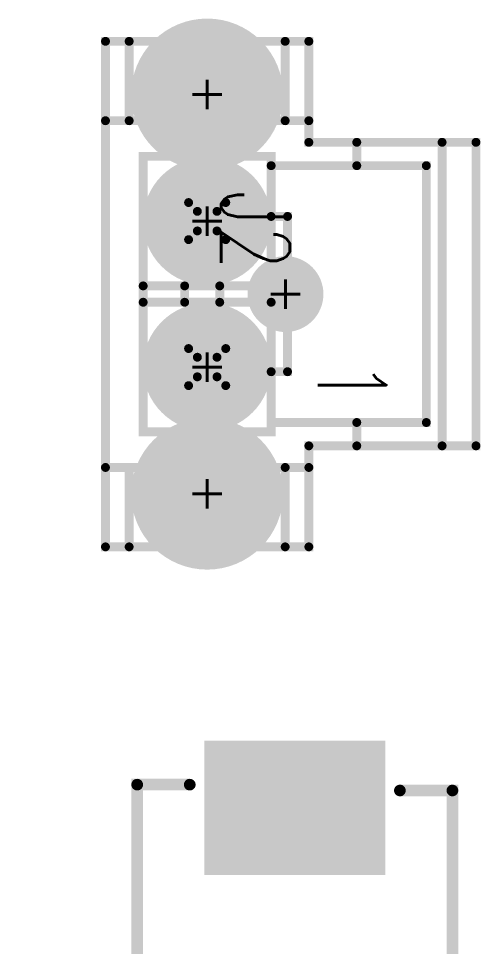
# Model space of a CAD drawing. Extents: x -711 to 95, y -82 to 290.
# Drawn here: x -595.23 to -587.32, y 140.32 to 156.22 of the extents above; entities that cross this region are included whole.
import ezdxf

# ---------------------------------------------------------------- set-up
doc = ezdxf.new("R2010")
doc.units = 0
for name, color, linetype in [('DRIL_NPLTE_THRU_01', 96, 'CONTINUOUS'), ('DRIL_NPLTE_THRU_02', 255, 'CONTINUOUS'), ('DRIL_NPLTE_THRU_03', 3, 'CONTINUOUS'), ('DRIL_NPLTE_THRU_04', 136, 'CONTINUOUS'), ('DRIL_NPLTE_THRU_05', 176, 'CONTINUOUS'), ('DRIL_NPLTE_THRU_06', 16, 'CONTINUOUS'), ('DRIL_PLTE_THRU_01', 96, 'CONTINUOUS'), ('DRIL_PLTE_THRU_02', 255, 'CONTINUOUS'), ('DRIL_PLTE_THRU_03', 3, 'CONTINUOUS'), ('DRIL_PLTE_THRU_04', 136, 'CONTINUOUS'), ('DRIL_PLTE_THRU_05', 176, 'CONTINUOUS'), ('DRIL_PLTE_THRU_06', 16, 'CONTINUOUS'), ('DRIL_SYMBOL', 2, 'CONTINUOUS'), ('PADS_BOT', 1, 'CONTINUOUS'), ('PADS_INNER', 3, 'CONTINUOUS'), ('PADS_TOP', 3, 'CONTINUOUS'), ('PADS_XR_02', 253, 'CONTINUOUS'), ('PADS_XR_03', 96, 'CONTINUOUS'), ('PADS_XR_21', 3, 'CONTINUOUS'), ('PADS_XR_22', 16, 'CONTINUOUS'), ('PADS_XR_23', 136, 'CONTINUOUS'), ('PADS_XR_27', 3, 'CONTINUOUS'), ('PADS_XR_28', 56, 'CONTINUOUS'), ('PADS_XR_30', 4, 'CONTINUOUS'), ('PART_NAME_26', 255, 'CONTINUOUS'), ('PART_NAME_27', 3, 'CONTINUOUS'), ('PART_TOP_2DLINE_26', 255, 'CONTINUOUS'), ('PART_TOP_2DLINE_27', 3, 'CONTINUOUS'), ('PART_TOP_COPPER_26', 255, 'CONTINUOUS'), ('PART_TOP_TEXT_26', 255, 'CONTINUOUS')]:
    doc.layers.add(name, color=color, linetype=linetype)
doc.styles.add('W0$1524', font='simplex', dxfattribs={"width": 0.75})
doc.styles.add('W0$2032', font='simplex', dxfattribs={"width": 0.75})

# ---------------------------------------------------------------- blocks, each defined once
blk = doc.blocks.new('SMOOTH_0$1524')
at = {"const_width": 0.0762}
blk.add_lwpolyline([(-0.0381, 0, 1), (0.0381, 0, 1)], format="xyb", close=True, dxfattribs=at)
blk = doc.blocks.new('PART_BODY_TOP_85')
at = {"layer": 'PART_TOP_2DLINE_26', "const_width": 0.152}
for points in [[(3, 1.3), (3, 1.6), (-3, 1.6), (-3, 1.3)], [(3, -1.3), (3, -1.6), (-3, -1.6), (-3, -1.3)]]:
    blk.add_lwpolyline(points, dxfattribs=at)
at = {"layer": 'PART_TOP_2DLINE_27', "const_width": 0.152}
for points in [[(-3, -1.6), (-3, 1.6), (3, 1.6), (3, -1.6), (-3, -1.6)], [(-3, -1.6), (-3, 1.6)], [(-2.9, -1.6), (-2.9, 1.6)], [(-2.8, -1.6), (-2.8, 1.6)], [(-2.7, -1.6), (-2.7, 1.6)], [(-2.6, -1.6), (-2.6, 1.6)], [(-2.5, -1.6), (-2.5, 1.6)], [(-2.4, -1.6), (-2.4, 1.6)], [(-2.3, -1.6), (-2.3, 1.6)]]:
    blk.add_lwpolyline(points, dxfattribs=at)
at = {"layer": 'PART_TOP_COPPER_26', "const_width": 0.152}
blk.add_lwpolyline([(-1.143, 1.587), (-0.826, 1.587), (-0.826, -1.587), (-1.143, -1.587)], close=True, dxfattribs=at)
blk.add_lwpolyline([(-3.548, -1.5, 1), (-3.451, -1.5, 1)], format="xyb", close=True, dxfattribs=at)
at = {"layer": 'PART_TOP_2DLINE_26'}
for p in [(-3, 1.6), (3, 1.6), (-3, 1.3), (3, 1.3), (-3, -1.3), (3, -1.3), (-3, -1.6), (3, -1.6)]:
    blk.add_blockref('SMOOTH_0$1524', p, dxfattribs=at)
at = {"layer": 'PART_TOP_2DLINE_27'}
for p in [(-3, 1.6), (-3, 1.6), (-2.9, 1.6), (-2.8, 1.6), (-2.7, 1.6), (-2.6, 1.6), (-2.5, 1.6), (-2.4, 1.6), (-2.3, 1.6), (3, 1.6), (-3, -1.6), (-3, -1.6), (-3, -1.6), (-2.9, -1.6), (-2.8, -1.6), (-2.7, -1.6), (-2.6, -1.6), (-2.5, -1.6), (-2.4, -1.6), (-2.3, -1.6), (3, -1.6)]:
    blk.add_blockref('SMOOTH_0$1524', p, dxfattribs=at)
at = {"layer": 'PART_TOP_COPPER_26'}
for p in [(-1.143, 1.587), (-0.826, 1.587), (-1.143, -1.587), (-0.826, -1.587)]:
    blk.add_blockref('SMOOTH_0$1524', p, dxfattribs=at)
blk = doc.blocks.new('DRIL_HOLE_0')
blk.add_lwpolyline([(0, 0, 1), (0, 0, 1)], format="xyb", close=True)
blk = doc.blocks.new('PAD_0')
blk.add_lwpolyline([(0, 0, 1), (0, 0, 1)], format="xyb", close=True)
blk = doc.blocks.new('PAD_2')
at = {"const_width": 2.25}
blk.add_lwpolyline([(-1.15, 0), (1.15, 0)], dxfattribs=at)
blk = doc.blocks.new('STK_TOP_35')
at = {"layer": 'DRIL_NPLTE_THRU_01'}
blk.add_blockref('DRIL_HOLE_0', (0, 0), dxfattribs=at)
at = {"layer": 'DRIL_NPLTE_THRU_02'}
blk.add_blockref('DRIL_HOLE_0', (0, 0), dxfattribs=at)
at = {"layer": 'DRIL_NPLTE_THRU_03'}
blk.add_blockref('DRIL_HOLE_0', (0, 0), dxfattribs=at)
at = {"layer": 'DRIL_NPLTE_THRU_04'}
blk.add_blockref('DRIL_HOLE_0', (0, 0), dxfattribs=at)
at = {"layer": 'DRIL_NPLTE_THRU_05'}
blk.add_blockref('DRIL_HOLE_0', (0, 0), dxfattribs=at)
at = {"layer": 'DRIL_NPLTE_THRU_06'}
blk.add_blockref('DRIL_HOLE_0', (0, 0), dxfattribs=at)
at = {"layer": 'PADS_BOT'}
blk.add_blockref('PAD_0', (0, 0), dxfattribs=at)
at = {"layer": 'PADS_INNER'}
blk.add_blockref('PAD_0', (0, 0), dxfattribs=at)
at = {"layer": 'PADS_TOP'}
blk.add_blockref('PAD_2', (0, 0), dxfattribs=at)
at = {"layer": 'PADS_XR_27'}
blk.add_blockref('PAD_0', (0, 0), dxfattribs=at)
blk = doc.blocks.new('SYM_TOP_29')
for name, p in [('PART_BODY_TOP_85', (0, 0)), ('STK_TOP_35', (-2.44983, 0)), ('STK_TOP_35', (2.44983, 0))]:
    blk.add_blockref(name, p)
blk = doc.blocks.new('PART_TOP_11')
blk.add_blockref('SYM_TOP_29', (0, 0))
at = {"layer": 'PART_NAME_26', "style": 'W0$1524', "width": 0.75}
blk.add_text('C12', height=1.1735, dxfattribs=at).set_placement((-2.1, -0.433))
at = {"layer": 'PART_NAME_27', "style": 'W0$1524', "width": 0.75}
blk.add_text('C12', height=1.1735, dxfattribs=at).set_placement((-2.1, -0.433))
blk = doc.blocks.new('SMOOTH_0$1998133333')
at = {"const_width": 0.0999}
blk.add_lwpolyline([(-0.05, 0, 1), (0.05, 0, 1)], format="xyb", close=True, dxfattribs=at)
blk = doc.blocks.new('PART_BODY_TOP_83')
at = {"layer": 'PART_TOP_2DLINE_26', "const_width": 0.2}
for points in [[(4.096, 1.798), (4.096, 2.697), (-3.996, 2.697), (-3.996, 1.798)], [(-3.996, -1.798), (-3.996, -2.697), (3.996, -2.697), (3.996, -1.798)]]:
    blk.add_lwpolyline(points, dxfattribs=at)
at = {"layer": 'PART_TOP_2DLINE_27', "const_width": 0.2}
for points in [[(4.096, 1.798), (4.096, 2.697), (-3.996, 2.697), (-3.996, 1.798)], [(-3.996, -1.798), (-3.996, -2.697), (3.996, -2.697), (3.996, -1.798)]]:
    blk.add_lwpolyline(points, dxfattribs=at)
at = {"layer": 'PART_TOP_2DLINE_26'}
for p in [(-3.996, 2.697), (4.096, 2.697), (-3.996, 1.798), (4.096, 1.798), (-3.996, -1.798), (3.996, -1.798), (-3.996, -2.697), (3.996, -2.697)]:
    blk.add_blockref('SMOOTH_0$1998133333', p, dxfattribs=at)
at = {"layer": 'PART_TOP_2DLINE_27'}
for p in [(-3.996, 2.697), (4.096, 2.697), (-3.996, 1.798), (4.096, 1.798), (-3.996, -1.798), (3.996, -1.798), (-3.996, -2.697), (3.996, -2.697)]:
    blk.add_blockref('SMOOTH_0$1998133333', p, dxfattribs=at)
blk = doc.blocks.new('PAD_11')
at = {"const_width": 2.2995}
blk.add_lwpolyline([(-1.5494, 0), (1.5494, 0)], dxfattribs=at)
blk = doc.blocks.new('STK_TOP_33')
at = {"layer": 'DRIL_PLTE_THRU_01'}
blk.add_blockref('DRIL_HOLE_0', (0, 0), dxfattribs=at)
at = {"layer": 'DRIL_PLTE_THRU_02'}
blk.add_blockref('DRIL_HOLE_0', (0, 0), dxfattribs=at)
at = {"layer": 'DRIL_PLTE_THRU_03'}
blk.add_blockref('DRIL_HOLE_0', (0, 0), dxfattribs=at)
at = {"layer": 'DRIL_PLTE_THRU_04'}
blk.add_blockref('DRIL_HOLE_0', (0, 0), dxfattribs=at)
at = {"layer": 'DRIL_PLTE_THRU_05'}
blk.add_blockref('DRIL_HOLE_0', (0, 0), dxfattribs=at)
at = {"layer": 'DRIL_PLTE_THRU_06'}
blk.add_blockref('DRIL_HOLE_0', (0, 0), dxfattribs=at)
at = {"layer": 'PADS_BOT'}
blk.add_blockref('PAD_0', (0, 0), dxfattribs=at)
at = {"layer": 'PADS_INNER'}
blk.add_blockref('PAD_0', (0, 0), dxfattribs=at)
at = {"layer": 'PADS_TOP', "rotation": 90}
blk.add_blockref('PAD_11', (0, 0), dxfattribs=at)
blk = doc.blocks.new('SYM_TOP_27')
for name, p in [('PART_BODY_TOP_83', (0, 0)), ('STK_TOP_33', (-3.7, 0)), ('STK_TOP_33', (3.7, 0))]:
    blk.add_blockref(name, p)
blk = doc.blocks.new('PART_TOP_52')
blk.add_blockref('SYM_TOP_27', (0, 0))
at = {"layer": 'PART_NAME_26', "style": 'W0$2032', "width": 0.75}
blk.add_text('FR1', height=1.209, dxfattribs=at).set_placement((-2.293, -0.352))
at = {"layer": 'PART_NAME_27', "style": 'W0$2032', "width": 0.75}
blk.add_text('FR1', height=1.209, dxfattribs=at).set_placement((-2.292, -0.349))
blk = doc.blocks.new('PART_BODY_TOP_82')
at = {"layer": 'PART_TOP_2DLINE_26', "const_width": 0.152}
for points in [[(2.6, 4.02), (2.6, 4.6), (-2.6, 4.6), (-2.6, 4.02)], [(-2.6, 2.56), (-2.6, 4.02), (2.6, 4.02), (2.6, 2.56), (2.2, 2.56), (2.2, 3.75), (-2.2, 3.75), (-2.2, 2.56), (-2.6, 2.56), (-2.6, 1.74), (-2.97, 1.74), (-2.97, -1.74), (-4.33, -1.74), (-4.33, -1.335), (-2.97, -1.335)], [(-0.14, 0.215), (0.14, 0.215), (0.14, -0.385), (-0.14, -0.385), (-0.14, 0.215), (-0.14, 1.095), (-1.33, 1.095), (-2.2, 1.095), (-2.36, 1.095), (-2.36, -1.095), (2.36, -1.095), (2.36, 1.095), (2.2, 1.095), (2.2, 2.56)], [(-2.2, 1.095), (-2.2, 2.56)], [(2.97, 1.74), (2.6, 1.74), (2.6, 2.56)], [(-2.97, 1.74), (-4.33, 1.74), (-4.33, 1.335), (-2.97, 1.335)], [(4.33, -1.335), (4.33, -1.74), (2.97, -1.74), (2.97, 1.74), (4.33, 1.74), (4.33, 1.335), (4.33, -1.335), (2.97, -1.335)], [(1.33, 1.095), (1.33, 1.375), (-1.33, 1.375), (-1.33, 1.095)], [(-4.33, -1.335), (-4.33, 1.335)], [(4.33, 1.335), (2.97, 1.335)], [(0.14, 0.215), (0.14, 1.095), (1.33, 1.095), (2.2, 1.095)], [(1.417, -0.168), (1.417, 0.168), (1.568, 0.318), (1.568, -0.318), (1.417, -0.168), (1.082, -0.168), (0.933, -0.318), (0.933, 0.318), (1.568, 0.318)], [(-1.417, -0.168), (-1.082, -0.168), (-0.933, -0.318), (-1.568, -0.318), (-1.417, -0.168), (-1.417, 0.168), (-1.082, 0.168), (-0.933, 0.318), (-1.568, 0.318), (-1.417, 0.168)], [(-1.568, 0.318), (-1.568, -0.318)], [(-0.933, 0.318), (-0.933, -0.318)], [(1.417, 0.168), (1.082, 0.168), (0.933, 0.318)], [(-1.082, -0.168), (-1.082, 0.168)], [(1.082, -0.168), (1.082, 0.168)], [(-0.14, -1.095), (-0.14, -0.385)], [(0.14, -1.095), (0.14, -0.385)], [(1.568, -0.318), (0.933, -0.318)], [(-2.97, -1.74), (2.97, -1.74)]]:
    blk.add_lwpolyline(points, dxfattribs=at)
at = {"layer": 'PART_TOP_2DLINE_27', "const_width": 0.152}
for points in [[(2.6, 4.02), (2.6, 4.6), (-2.6, 4.6), (-2.6, 4.02)], [(-2.6, 2.56), (-2.6, 4.02), (2.6, 4.02), (2.6, 2.56), (2.2, 2.56), (2.2, 3.75), (-2.2, 3.75), (-2.2, 2.56), (-2.6, 2.56), (-2.6, 1.74), (-2.97, 1.74), (-2.97, -1.74), (-4.33, -1.74), (-4.33, -1.335), (-2.97, -1.335)], [(-0.14, 0.215), (0.14, 0.215), (0.14, -0.385), (-0.14, -0.385), (-0.14, 0.215), (-0.14, 1.095), (-1.33, 1.095), (-2.2, 1.095), (-2.36, 1.095), (-2.36, -1.095), (2.36, -1.095), (2.36, 1.095), (2.2, 1.095), (2.2, 2.56)], [(-2.2, 1.095), (-2.2, 2.56)], [(2.97, 1.74), (2.6, 1.74), (2.6, 2.56)], [(-2.97, 1.74), (-4.33, 1.74), (-4.33, 1.335), (-2.97, 1.335)], [(4.33, -1.335), (4.33, -1.74), (2.97, -1.74), (2.97, 1.74), (4.33, 1.74), (4.33, 1.335), (4.33, -1.335), (2.97, -1.335)], [(1.33, 1.095), (1.33, 1.375), (-1.33, 1.375), (-1.33, 1.095)], [(-4.33, -1.335), (-4.33, 1.335)], [(4.33, 1.335), (2.97, 1.335)], [(0.14, 0.215), (0.14, 1.095), (1.33, 1.095), (2.2, 1.095)], [(1.417, -0.168), (1.417, 0.168), (1.568, 0.318), (1.568, -0.318), (1.417, -0.168), (1.082, -0.168), (0.933, -0.318), (0.933, 0.318), (1.568, 0.318)], [(-1.417, -0.168), (-1.082, -0.168), (-0.933, -0.318), (-1.568, -0.318), (-1.417, -0.168), (-1.417, 0.168), (-1.082, 0.168), (-0.933, 0.318), (-1.568, 0.318), (-1.417, 0.168)], [(-1.568, 0.318), (-1.568, -0.318)], [(-0.933, 0.318), (-0.933, -0.318)], [(1.417, 0.168), (1.082, 0.168), (0.933, 0.318)], [(-1.082, -0.168), (-1.082, 0.168)], [(1.082, -0.168), (1.082, 0.168)], [(-0.14, -1.095), (-0.14, -0.385)], [(0.14, -1.095), (0.14, -0.385)], [(1.568, -0.318), (0.933, -0.318)], [(-2.97, -1.74), (2.97, -1.74)]]:
    blk.add_lwpolyline(points, dxfattribs=at)
at = {"layer": 'PART_TOP_2DLINE_26'}
for p in [(-2.6, 4.6), (2.6, 4.6), (-2.6, 4.02), (-2.6, 4.02), (2.6, 4.02), (2.6, 4.02), (-2.2, 3.75), (2.2, 3.75), (-2.6, 2.56), (-2.6, 2.56), (-2.2, 2.56), (-2.2, 2.56), (2.2, 2.56), (2.6, 2.56), (2.6, 2.56), (-4.33, 1.74), (-2.97, 1.74), (-2.97, 1.74), (-2.6, 1.74), (2.6, 1.74), (2.97, 1.74), (2.97, 1.74), (4.33, 1.74), (-1.33, 1.375), (1.33, 1.375), (-4.33, 1.335), (-4.33, 1.335), (-2.97, 1.335), (2.97, 1.335), (4.33, 1.335), (4.33, 1.335), (-2.2, 1.095), (-1.33, 1.095), (0.14, 1.095), (1.33, 1.095), (1.33, 1.095), (-1.568, 0.318), (-1.568, 0.318), (-0.933, 0.318), (-0.933, 0.318), (0.933, 0.318), (0.933, 0.318), (1.568, 0.318), (1.568, 0.318), (-1.417, 0.168), (-1.417, 0.168), (-1.082, 0.168), (-1.082, 0.168), (-0.14, 0.215), (-0.14, 0.215), (0.14, 0.215), (0.14, 0.215), (1.082, 0.168), (1.082, 0.168), (1.417, 0.168), (1.417, 0.168), (-1.417, -0.168), (-1.417, -0.168), (-1.082, -0.168), (-1.082, -0.168), (1.082, -0.168), (1.082, -0.168), (1.417, -0.168), (1.417, -0.168), (-1.568, -0.318), (-1.568, -0.318), (-0.933, -0.318), (-0.933, -0.318), (-0.14, -0.385), (-0.14, -0.385), (0.14, -0.385), (0.14, -0.385), (0.933, -0.318), (0.933, -0.318), (1.568, -0.318), (1.568, -0.318), (-0.14, -1.095), (0.14, -1.095), (-4.33, -1.335), (-4.33, -1.335), (-2.97, -1.335), (4.33, -1.335), (-4.33, -1.74), (-2.97, -1.74), (-2.97, -1.74), (2.97, -1.74), (2.97, -1.74), (4.33, -1.74)]:
    blk.add_blockref('SMOOTH_0$1524', p, dxfattribs=at)
at = {"layer": 'PART_TOP_2DLINE_27'}
for p in [(-2.6, 4.6), (2.6, 4.6), (-2.6, 4.02), (-2.6, 4.02), (2.6, 4.02), (2.6, 4.02), (-2.2, 3.75), (2.2, 3.75), (-2.6, 2.56), (-2.6, 2.56), (-2.2, 2.56), (-2.2, 2.56), (2.2, 2.56), (2.6, 2.56), (2.6, 2.56), (-4.33, 1.74), (-2.97, 1.74), (-2.97, 1.74), (-2.6, 1.74), (2.6, 1.74), (2.97, 1.74), (2.97, 1.74), (4.33, 1.74), (-1.33, 1.375), (1.33, 1.375), (-4.33, 1.335), (-4.33, 1.335), (-2.97, 1.335), (2.97, 1.335), (4.33, 1.335), (4.33, 1.335), (-2.2, 1.095), (-1.33, 1.095), (0.14, 1.095), (1.33, 1.095), (1.33, 1.095), (-1.568, 0.318), (-1.568, 0.318), (-0.933, 0.318), (-0.933, 0.318), (0.933, 0.318), (0.933, 0.318), (1.568, 0.318), (1.568, 0.318), (-1.417, 0.168), (-1.417, 0.168), (-1.082, 0.168), (-1.082, 0.168), (-0.14, 0.215), (-0.14, 0.215), (0.14, 0.215), (0.14, 0.215), (1.082, 0.168), (1.082, 0.168), (1.417, 0.168), (1.417, 0.168), (-1.417, -0.168), (-1.417, -0.168), (-1.082, -0.168), (-1.082, -0.168), (1.082, -0.168), (1.082, -0.168), (1.417, -0.168), (1.417, -0.168), (-1.568, -0.318), (-1.568, -0.318), (-0.933, -0.318), (-0.933, -0.318), (-0.14, -0.385), (-0.14, -0.385), (0.14, -0.385), (0.14, -0.385), (0.933, -0.318), (0.933, -0.318), (1.568, -0.318), (1.568, -0.318), (-0.14, -1.095), (0.14, -1.095), (-4.33, -1.335), (-4.33, -1.335), (-2.97, -1.335), (4.33, -1.335), (-4.33, -1.74), (-2.97, -1.74), (-2.97, -1.74), (2.97, -1.74), (2.97, -1.74), (4.33, -1.74)]:
    blk.add_blockref('SMOOTH_0$1524', p, dxfattribs=at)
at = {"layer": 'PART_TOP_TEXT_26', "style": 'W0$1524', "width": 0.75}
blk.add_text('1', height=1.173, dxfattribs=at).set_placement((1.143, 1.891))
blk = doc.blocks.new('DRIL_SYMBOL_1$6002')
at = {"layer": 'DRIL_SYMBOL', "const_width": 0.0508}
for points in [[(0, -0.254), (0, 0.254)], [(-0.254, 0), (0.254, 0)]]:
    blk.add_lwpolyline(points, dxfattribs=at)
blk = doc.blocks.new('DRIL_HOLE_1$6002')
at = {"const_width": 0.8001}
blk.add_lwpolyline([(-0.40005, 0, 1), (0.40005, 0, 1)], format="xyb", close=True, dxfattribs=at)
blk.add_blockref('DRIL_SYMBOL_1$6002', (0, 0))
blk = doc.blocks.new('PAD_13')
at = {"const_width": 1.09982}
blk.add_lwpolyline([(0, -0.54991, 1), (0, 0.54991, 1)], format="xyb", close=True, dxfattribs=at)
blk = doc.blocks.new('PAD_14')
at = {"const_width": 1.300057}
blk.add_lwpolyline([(0, -0.650028, 1), (0, 0.650028, 1)], format="xyb", close=True, dxfattribs=at)
blk = doc.blocks.new('STK_TOP_31')
at = {"layer": 'DRIL_PLTE_THRU_01'}
blk.add_blockref('DRIL_HOLE_1$6002', (0, 0), dxfattribs=at)
at = {"layer": 'DRIL_PLTE_THRU_02'}
blk.add_blockref('DRIL_HOLE_1$6002', (0, 0), dxfattribs=at)
at = {"layer": 'DRIL_PLTE_THRU_03'}
blk.add_blockref('DRIL_HOLE_1$6002', (0, 0), dxfattribs=at)
at = {"layer": 'DRIL_PLTE_THRU_04'}
blk.add_blockref('DRIL_HOLE_1$6002', (0, 0), dxfattribs=at)
at = {"layer": 'DRIL_PLTE_THRU_05'}
blk.add_blockref('DRIL_HOLE_1$6002', (0, 0), dxfattribs=at)
at = {"layer": 'DRIL_PLTE_THRU_06'}
blk.add_blockref('DRIL_HOLE_1$6002', (0, 0), dxfattribs=at)
at = {"layer": 'PADS_BOT'}
blk.add_blockref('PAD_13', (0, 0), dxfattribs=at)
at = {"layer": 'PADS_INNER'}
blk.add_blockref('PAD_13', (0, 0), dxfattribs=at)
at = {"layer": 'PADS_TOP'}
blk.add_blockref('PAD_13', (0, 0), dxfattribs=at)
at = {"layer": 'PADS_XR_02'}
blk.add_blockref('PAD_14', (0, 0), dxfattribs=at)
at = {"layer": 'PADS_XR_03'}
blk.add_blockref('PAD_14', (0, 0), dxfattribs=at)
at = {"layer": 'PADS_XR_22'}
blk.add_blockref('PAD_0', (0, 0), dxfattribs=at)
at = {"layer": 'PADS_XR_23'}
blk.add_blockref('PAD_0', (0, 0), dxfattribs=at)
blk = doc.blocks.new('DRIL_SYMBOL_1$1997266667')
at = {"layer": 'DRIL_SYMBOL', "const_width": 0.0508}
for points in [[(0, -0.254), (0, 0.254)], [(-0.254, 0), (0.254, 0)]]:
    blk.add_lwpolyline(points, dxfattribs=at)
blk = doc.blocks.new('DRIL_HOLE_1$1997266667')
at = {"const_width": 0.6}
blk.add_lwpolyline([(-0.3, 0, 1), (0.3, 0, 1)], format="xyb", close=True, dxfattribs=at)
blk.add_blockref('DRIL_SYMBOL_1$1997266667', (0, 0))
blk = doc.blocks.new('PAD_15')
at = {"const_width": 0.85}
blk.add_lwpolyline([(0, -0.425, 1), (0, 0.425, 1)], format="xyb", close=True, dxfattribs=at)
blk = doc.blocks.new('PAD_16')
at = {"const_width": 0.9}
blk.add_lwpolyline([(0, -0.45, 1), (0, 0.45, 1)], format="xyb", close=True, dxfattribs=at)
blk = doc.blocks.new('STK_TOP_32')
at = {"layer": 'DRIL_PLTE_THRU_01'}
blk.add_blockref('DRIL_HOLE_1$1997266667', (0, 0), dxfattribs=at)
at = {"layer": 'DRIL_PLTE_THRU_02'}
blk.add_blockref('DRIL_HOLE_1$1997266667', (0, 0), dxfattribs=at)
at = {"layer": 'DRIL_PLTE_THRU_03'}
blk.add_blockref('DRIL_HOLE_1$1997266667', (0, 0), dxfattribs=at)
at = {"layer": 'DRIL_PLTE_THRU_04'}
blk.add_blockref('DRIL_HOLE_1$1997266667', (0, 0), dxfattribs=at)
at = {"layer": 'DRIL_PLTE_THRU_05'}
blk.add_blockref('DRIL_HOLE_1$1997266667', (0, 0), dxfattribs=at)
at = {"layer": 'DRIL_PLTE_THRU_06'}
blk.add_blockref('DRIL_HOLE_1$1997266667', (0, 0), dxfattribs=at)
at = {"layer": 'PADS_BOT'}
blk.add_blockref('PAD_15', (0, 0), dxfattribs=at)
at = {"layer": 'PADS_INNER'}
blk.add_blockref('PAD_15', (0, 0), dxfattribs=at)
at = {"layer": 'PADS_TOP'}
blk.add_blockref('PAD_15', (0, 0), dxfattribs=at)
at = {"layer": 'PADS_XR_02'}
blk.add_blockref('PAD_13', (0, 0), dxfattribs=at)
at = {"layer": 'PADS_XR_03'}
blk.add_blockref('PAD_13', (0, 0), dxfattribs=at)
at = {"layer": 'PADS_XR_22'}
blk.add_blockref('PAD_0', (0, 0), dxfattribs=at)
at = {"layer": 'PADS_XR_23'}
blk.add_blockref('PAD_0', (0, 0), dxfattribs=at)
at = {"layer": 'PADS_XR_28'}
blk.add_blockref('PAD_16', (0, 0), dxfattribs=at)
blk = doc.blocks.new('DRIL_SYMBOL_1$2996333333')
at = {"layer": 'DRIL_SYMBOL', "const_width": 0.0508}
for points in [[(0, -0.254), (0, 0.254)], [(-0.254, 0), (0.254, 0)]]:
    blk.add_lwpolyline(points, dxfattribs=at)
blk = doc.blocks.new('DRIL_HOLE_1$2996333333')
at = {"const_width": 0.649817}
blk.add_lwpolyline([(-0.324908, 0, 1), (0.324908, 0, 1)], format="xyb", close=True, dxfattribs=at)
blk.add_blockref('DRIL_SYMBOL_1$2996333333', (0, 0))
blk = doc.blocks.new('PAD_17')
at = {"const_width": 0.649817}
blk.add_lwpolyline([(0, -0.324908, 1), (0, 0.324908, 1)], format="xyb", close=True, dxfattribs=at)
blk = doc.blocks.new('STK_TOP_16')
at = {"layer": 'DRIL_NPLTE_THRU_01'}
blk.add_blockref('DRIL_HOLE_1$2996333333', (0, 0), dxfattribs=at)
at = {"layer": 'DRIL_NPLTE_THRU_02'}
blk.add_blockref('DRIL_HOLE_1$2996333333', (0, 0), dxfattribs=at)
at = {"layer": 'DRIL_NPLTE_THRU_03'}
blk.add_blockref('DRIL_HOLE_1$2996333333', (0, 0), dxfattribs=at)
at = {"layer": 'DRIL_NPLTE_THRU_04'}
blk.add_blockref('DRIL_HOLE_1$2996333333', (0, 0), dxfattribs=at)
at = {"layer": 'DRIL_NPLTE_THRU_05'}
blk.add_blockref('DRIL_HOLE_1$2996333333', (0, 0), dxfattribs=at)
at = {"layer": 'DRIL_NPLTE_THRU_06'}
blk.add_blockref('DRIL_HOLE_1$2996333333', (0, 0), dxfattribs=at)
at = {"layer": 'PADS_BOT'}
blk.add_blockref('PAD_17', (0, 0), dxfattribs=at)
at = {"layer": 'PADS_INNER'}
blk.add_blockref('PAD_17', (0, 0), dxfattribs=at)
at = {"layer": 'PADS_TOP'}
blk.add_blockref('PAD_17', (0, 0), dxfattribs=at)
at = {"layer": 'PADS_XR_21'}
blk.add_blockref('PAD_0', (0, 0), dxfattribs=at)
at = {"layer": 'PADS_XR_22'}
blk.add_blockref('PAD_0', (0, 0), dxfattribs=at)
at = {"layer": 'PADS_XR_23'}
blk.add_blockref('PAD_0', (0, 0), dxfattribs=at)
at = {"layer": 'PADS_XR_27'}
blk.add_blockref('PAD_0', (0, 0), dxfattribs=at)
at = {"layer": 'PADS_XR_28'}
blk.add_blockref('PAD_0', (0, 0), dxfattribs=at)
at = {"layer": 'PADS_XR_30'}
blk.add_blockref('PAD_0', (0, 0), dxfattribs=at)
blk = doc.blocks.new('SYM_TOP_26')
for name, p in [('PART_BODY_TOP_82', (0, 0)), ('STK_TOP_16', (0, 1.34)), ('STK_TOP_31', (-3.42, 0)), ('STK_TOP_31', (3.42, 0)), ('STK_TOP_32', (-1.25, 0)), ('STK_TOP_32', (1.25, 0))]:
    blk.add_blockref(name, p)
blk = doc.blocks.new('PART_TOP_54')
blk.add_blockref('SYM_TOP_26', (0, 0))
at = {"layer": 'PART_NAME_26', "style": 'W0$1524', "width": 0.75}
blk.add_text('J2', height=1.17348, dxfattribs=at).set_placement((-1.778, 0.239712))
at = {"layer": 'PART_NAME_27', "style": 'W0$1524', "width": 0.75}
blk.add_text('J2', height=1.17348, dxfattribs=at).set_placement((-1.778, 0.239712))

msp = doc.modelspace()

# ---------------------------------------------------------------- block references
for name, p, rotation in [('PART_TOP_54', (-592, 151.5), 270), ('PART_TOP_52', (-590.5, 139), 90)]:
    msp.add_blockref(name, p, dxfattribs=dict(rotation=rotation))
msp.add_blockref('PART_TOP_11', (-599.5, 148.5))

doc.saveas('drawing.dxf')
